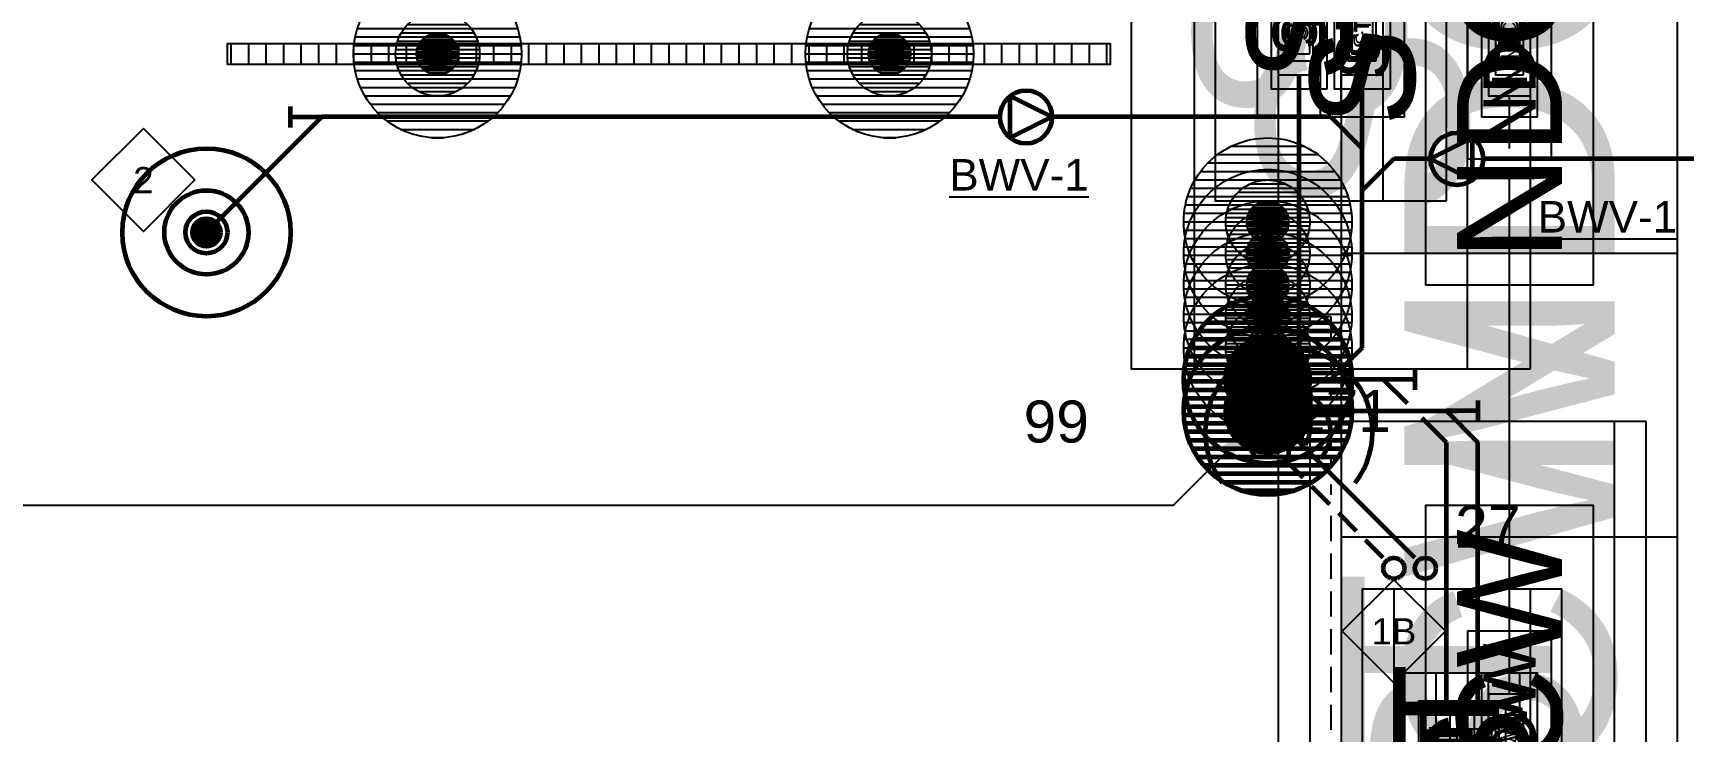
# Model space of a CAD drawing. Extents: x -3956 to 1666, y -2601 to 1886.
# Drawn here: x -3386.5 to -2915.2, y 939.2 to 1138.7 of the extents above; entities that cross this region are included whole.
import ezdxf
from ezdxf.enums import TextEntityAlignment as Align

# ---------------------------------------------------------------- set-up
doc = ezdxf.new("R2010")
doc.units = 0
doc.header["$LTSCALE"] = 36
doc.header["$MEASUREMENT"] = 0
doc.linetypes.add('VENT', pattern=[0.3, 0.2, -0.1])
for name, color, linetype in [('G-ANNO-TEXT', 70, 'Continuous'), ('G-ANNO-TEXT @ 96', 70, 'Continuous'), ('P-GD-N', 3, 'Continuous'), ('P-GD-N @ 1 (1)', 3, 'Continuous'), ('P-GD-N @ 1 (2)', 3, 'Continuous'), ('P-GD-N @ 12', 3, 'Continuous'), ('P-GD-N @ 128', 3, 'Continuous'), ('P-GD-N @ 16', 3, 'Continuous'), ('P-GD-N @ 192', 3, 'Continuous'), ('P-GD-N @ 2', 3, 'Continuous'), ('P-GD-N @ 24', 3, 'Continuous'), ('P-GD-N @ 384', 3, 'Continuous'), ('P-GD-N @ 4', 3, 'Continuous'), ('P-GD-N @ 48', 3, 'Continuous'), ('P-GD-N @ 64', 3, 'Continuous'), ('P-GD-N @ 768', 3, 'Continuous'), ('P-GD-N @ 8', 3, 'Continuous'), ('P-GD-N @ 96', 3, 'Continuous'), ('P-GV-N', 3, 'VENT'), ('P-GV-N @ 1 (1)', 3, 'VENT'), ('P-GV-N @ 1 (2)', 3, 'VENT'), ('P-GV-N @ 12', 3, 'VENT'), ('P-GV-N @ 128', 3, 'VENT'), ('P-GV-N @ 16', 3, 'VENT'), ('P-GV-N @ 192', 3, 'VENT'), ('P-GV-N @ 2', 3, 'VENT'), ('P-GV-N @ 24', 3, 'VENT'), ('P-GV-N @ 384', 3, 'VENT'), ('P-GV-N @ 4', 3, 'VENT'), ('P-GV-N @ 48', 3, 'VENT'), ('P-GV-N @ 64', 3, 'VENT'), ('P-GV-N @ 768', 3, 'VENT'), ('P-GV-N @ 8', 3, 'VENT'), ('P-GV-N @ 96', 3, 'VENT'), ('P-NDCW-N', 4, 'Continuous'), ('P-NDCW-N @ 1 (1)', 4, 'Continuous'), ('P-NDCW-N @ 1 (2)', 4, 'Continuous'), ('P-NDCW-N @ 128', 4, 'Continuous'), ('P-NDCW-N @ 192', 4, 'Continuous'), ('P-NDCW-N @ 384', 4, 'Continuous'), ('P-NDCW-N @ 48', 4, 'Continuous'), ('P-NDCW-N @ 64', 4, 'Continuous'), ('P-NDCW-N @ 768', 4, 'Continuous'), ('P-NDCW-N @ 96', 4, 'Continuous')]:
    doc.layers.add(name, color=color, linetype=linetype)
doc.layers.add('P-SAN-DFU', color=7, linetype='Continuous', plot=False)
for name, color, linetype, lineweight in [('P-SAN-N', 6, 'Continuous', 60), ('P-SAN-N @ 1 (1)', 6, 'Continuous', 60), ('P-SAN-N @ 1 (2)', 6, 'Continuous', 60), ('P-SAN-N @ 12', 6, 'Continuous', 60), ('P-SAN-N @ 128', 6, 'Continuous', 60), ('P-SAN-N @ 16', 6, 'Continuous', 60), ('P-SAN-N @ 192', 6, 'Continuous', 60), ('P-SAN-N @ 2', 6, 'Continuous', 60), ('P-SAN-N @ 24', 6, 'Continuous', 60), ('P-SAN-N @ 384', 6, 'Continuous', 60), ('P-SAN-N @ 4', 6, 'Continuous', 60), ('P-SAN-N @ 48', 6, 'Continuous', 60), ('P-SAN-N @ 64', 6, 'Continuous', 60), ('P-SAN-N @ 768', 6, 'Continuous', 60), ('P-SAN-N @ 8', 6, 'Continuous', 60), ('P-SAN-N @ 96', 6, 'Continuous', 60), ('P-SANV-N', 5, 'VENT', 60), ('P-SANV-N @ 96', 5, 'VENT', 60), ('P-STRM-N', 2, 'Continuous', 60), ('P-STRM-N @ 1 (1)', 2, 'Continuous', 60), ('P-STRM-N @ 1 (2)', 2, 'Continuous', 60), ('P-STRM-N @ 12', 2, 'Continuous', 60), ('P-STRM-N @ 128', 2, 'Continuous', 60), ('P-STRM-N @ 16', 2, 'Continuous', 60), ('P-STRM-N @ 192', 2, 'Continuous', 60), ('P-STRM-N @ 2', 2, 'Continuous', 60), ('P-STRM-N @ 24', 2, 'Continuous', 60), ('P-STRM-N @ 384', 2, 'Continuous', 60), ('P-STRM-N @ 4', 2, 'Continuous', 60), ('P-STRM-N @ 48', 2, 'Continuous', 60), ('P-STRM-N @ 64', 2, 'Continuous', 60), ('P-STRM-N @ 768', 2, 'Continuous', 60), ('P-STRM-N @ 8', 2, 'Continuous', 60), ('P-STRM-N @ 96', 2, 'Continuous', 60)]:
    doc.layers.add(name, color=color, linetype=linetype, lineweight=lineweight)
doc.styles.add('Arial', font='arial.ttf')

# ---------------------------------------------------------------- blocks, each defined once
blk = doc.blocks.new('DIAMOND TAG')
blk.add_lwpolyline([(0, -0.1533), (0.1533, 0), (0, 0.1533), (-0.1533, 0)], close=True)
at = {"style": 'Arial'}
blk.add_attdef('XXX', text='', height=0.0781, dxfattribs=at).set_placement((0, 0), align=Align.MIDDLE)
blk = doc.blocks.new('*U7')
blk.add_circle((0, 0), 0.03125)
blk = doc.blocks.new('*U25')
h = blk.add_hatch()
h.set_pattern_fill('ANSI31', color=256, scale=0.025, angle=135)
edge = h.paths.add_edge_path()
edge.add_arc((0, 0), 0.03125, 0, 360)
blk.add_circle((0, 0), 0.03125)
blk = doc.blocks.new('*U1613')
at = {"layer": 'P-SAN-N @ 1 (1)'}
blk.add_blockref('*U25', (-3034, 1030.74), dxfattribs=at)
at = {"layer": 'P-SAN-N @ 1 (2)'}
blk.add_blockref('*U25', (-3034, 1030.74), dxfattribs=at)
at = {"layer": 'P-SAN-N @ 12', "xscale": 12, "yscale": 12, "zscale": 12}
blk.add_blockref('*U25', (-3034, 1030.74), dxfattribs=at)
at = {"layer": 'P-SAN-N @ 128', "xscale": 128, "yscale": 128, "zscale": 128}
blk.add_blockref('*U25', (-3034, 1030.74), dxfattribs=at)
at = {"layer": 'P-SAN-N @ 16', "xscale": 16, "yscale": 16, "zscale": 16}
blk.add_blockref('*U25', (-3034, 1030.74), dxfattribs=at)
at = {"layer": 'P-SAN-N @ 192', "xscale": 192, "yscale": 192, "zscale": 192}
blk.add_blockref('*U25', (-3034, 1030.74), dxfattribs=at)
at = {"layer": 'P-SAN-N @ 2', "xscale": 2, "yscale": 2, "zscale": 2}
blk.add_blockref('*U25', (-3034, 1030.74), dxfattribs=at)
at = {"layer": 'P-SAN-N @ 24', "xscale": 24, "yscale": 24, "zscale": 24}
blk.add_blockref('*U25', (-3034, 1030.74), dxfattribs=at)
at = {"layer": 'P-SAN-N @ 384', "xscale": 384, "yscale": 384, "zscale": 384}
blk.add_blockref('*U25', (-3034, 1030.74), dxfattribs=at)
at = {"layer": 'P-SAN-N @ 4', "xscale": 4, "yscale": 4, "zscale": 4}
blk.add_blockref('*U25', (-3034, 1030.74), dxfattribs=at)
at = {"layer": 'P-SAN-N @ 48', "xscale": 48, "yscale": 48, "zscale": 48}
blk.add_blockref('*U25', (-3034, 1030.74), dxfattribs=at)
at = {"layer": 'P-SAN-N @ 64', "xscale": 64, "yscale": 64, "zscale": 64}
blk.add_blockref('*U25', (-3034, 1030.74), dxfattribs=at)
at = {"layer": 'P-SAN-N @ 768', "xscale": 768, "yscale": 768, "zscale": 768}
blk.add_blockref('*U25', (-3034, 1030.74), dxfattribs=at)
at = {"layer": 'P-SAN-N @ 8', "xscale": 8, "yscale": 8, "zscale": 8}
blk.add_blockref('*U25', (-3034, 1030.74), dxfattribs=at)
at = {"layer": 'P-SAN-N @ 96', "xscale": 96, "yscale": 96, "zscale": 96}
blk.add_blockref('*U25', (-3034, 1030.74), dxfattribs=at)
blk = doc.blocks.new('*U1614')
at = {"layer": 'P-STRM-N @ 1 (1)'}
blk.add_blockref('*U25', (-3034, 1039.74), dxfattribs=at)
at = {"layer": 'P-STRM-N @ 1 (2)'}
blk.add_blockref('*U25', (-3034, 1039.74), dxfattribs=at)
at = {"layer": 'P-STRM-N @ 12', "xscale": 12, "yscale": 12, "zscale": 12}
blk.add_blockref('*U25', (-3034, 1039.74), dxfattribs=at)
at = {"layer": 'P-STRM-N @ 128', "xscale": 128, "yscale": 128, "zscale": 128}
blk.add_blockref('*U25', (-3034, 1039.74), dxfattribs=at)
at = {"layer": 'P-STRM-N @ 16', "xscale": 16, "yscale": 16, "zscale": 16}
blk.add_blockref('*U25', (-3034, 1039.74), dxfattribs=at)
at = {"layer": 'P-STRM-N @ 192', "xscale": 192, "yscale": 192, "zscale": 192}
blk.add_blockref('*U25', (-3034, 1039.74), dxfattribs=at)
at = {"layer": 'P-STRM-N @ 2', "xscale": 2, "yscale": 2, "zscale": 2}
blk.add_blockref('*U25', (-3034, 1039.74), dxfattribs=at)
at = {"layer": 'P-STRM-N @ 24', "xscale": 24, "yscale": 24, "zscale": 24}
blk.add_blockref('*U25', (-3034, 1039.74), dxfattribs=at)
at = {"layer": 'P-STRM-N @ 384', "xscale": 384, "yscale": 384, "zscale": 384}
blk.add_blockref('*U25', (-3034, 1039.74), dxfattribs=at)
at = {"layer": 'P-STRM-N @ 4', "xscale": 4, "yscale": 4, "zscale": 4}
blk.add_blockref('*U25', (-3034, 1039.74), dxfattribs=at)
at = {"layer": 'P-STRM-N @ 48', "xscale": 48, "yscale": 48, "zscale": 48}
blk.add_blockref('*U25', (-3034, 1039.74), dxfattribs=at)
at = {"layer": 'P-STRM-N @ 64', "xscale": 64, "yscale": 64, "zscale": 64}
blk.add_blockref('*U25', (-3034, 1039.74), dxfattribs=at)
at = {"layer": 'P-STRM-N @ 768', "xscale": 768, "yscale": 768, "zscale": 768}
blk.add_blockref('*U25', (-3034, 1039.74), dxfattribs=at)
at = {"layer": 'P-STRM-N @ 8', "xscale": 8, "yscale": 8, "zscale": 8}
blk.add_blockref('*U25', (-3034, 1039.74), dxfattribs=at)
at = {"layer": 'P-STRM-N @ 96', "xscale": 96, "yscale": 96, "zscale": 96}
blk.add_blockref('*U25', (-3034, 1039.74), dxfattribs=at)
blk = doc.blocks.new('*U1615')
at = {"layer": 'P-GD-N @ 1 (1)'}
blk.add_blockref('*U25', (-3271, 1132.74), dxfattribs=at)
at = {"layer": 'P-GD-N @ 1 (2)'}
blk.add_blockref('*U25', (-3271, 1132.74), dxfattribs=at)
at = {"layer": 'P-GD-N @ 12', "xscale": 12, "yscale": 12, "zscale": 12}
blk.add_blockref('*U25', (-3271, 1132.74), dxfattribs=at)
at = {"layer": 'P-GD-N @ 128', "xscale": 128, "yscale": 128, "zscale": 128}
blk.add_blockref('*U25', (-3271, 1132.74), dxfattribs=at)
at = {"layer": 'P-GD-N @ 16', "xscale": 16, "yscale": 16, "zscale": 16}
blk.add_blockref('*U25', (-3271, 1132.74), dxfattribs=at)
at = {"layer": 'P-GD-N @ 192', "xscale": 192, "yscale": 192, "zscale": 192}
blk.add_blockref('*U25', (-3271, 1132.74), dxfattribs=at)
at = {"layer": 'P-GD-N @ 2', "xscale": 2, "yscale": 2, "zscale": 2}
blk.add_blockref('*U25', (-3271, 1132.74), dxfattribs=at)
at = {"layer": 'P-GD-N @ 24', "xscale": 24, "yscale": 24, "zscale": 24}
blk.add_blockref('*U25', (-3271, 1132.74), dxfattribs=at)
at = {"layer": 'P-GD-N @ 384', "xscale": 384, "yscale": 384, "zscale": 384}
blk.add_blockref('*U25', (-3271, 1132.74), dxfattribs=at)
at = {"layer": 'P-GD-N @ 4', "xscale": 4, "yscale": 4, "zscale": 4}
blk.add_blockref('*U25', (-3271, 1132.74), dxfattribs=at)
at = {"layer": 'P-GD-N @ 48', "xscale": 48, "yscale": 48, "zscale": 48}
blk.add_blockref('*U25', (-3271, 1132.74), dxfattribs=at)
at = {"layer": 'P-GD-N @ 64', "xscale": 64, "yscale": 64, "zscale": 64}
blk.add_blockref('*U25', (-3271, 1132.74), dxfattribs=at)
at = {"layer": 'P-GD-N @ 768', "xscale": 768, "yscale": 768, "zscale": 768}
blk.add_blockref('*U25', (-3271, 1132.74), dxfattribs=at)
at = {"layer": 'P-GD-N @ 8', "xscale": 8, "yscale": 8, "zscale": 8}
blk.add_blockref('*U25', (-3271, 1132.74), dxfattribs=at)
at = {"layer": 'P-GD-N @ 96', "xscale": 96, "yscale": 96, "zscale": 96}
blk.add_blockref('*U25', (-3271, 1132.74), dxfattribs=at)
blk = doc.blocks.new('*U1616')
at = {"layer": 'P-GD-N @ 1 (1)'}
blk.add_blockref('*U25', (-3142, 1132.74), dxfattribs=at)
at = {"layer": 'P-GD-N @ 1 (2)'}
blk.add_blockref('*U25', (-3142, 1132.74), dxfattribs=at)
at = {"layer": 'P-GD-N @ 12', "xscale": 12, "yscale": 12, "zscale": 12}
blk.add_blockref('*U25', (-3142, 1132.74), dxfattribs=at)
at = {"layer": 'P-GD-N @ 128', "xscale": 128, "yscale": 128, "zscale": 128}
blk.add_blockref('*U25', (-3142, 1132.74), dxfattribs=at)
at = {"layer": 'P-GD-N @ 16', "xscale": 16, "yscale": 16, "zscale": 16}
blk.add_blockref('*U25', (-3142, 1132.74), dxfattribs=at)
at = {"layer": 'P-GD-N @ 192', "xscale": 192, "yscale": 192, "zscale": 192}
blk.add_blockref('*U25', (-3142, 1132.74), dxfattribs=at)
at = {"layer": 'P-GD-N @ 2', "xscale": 2, "yscale": 2, "zscale": 2}
blk.add_blockref('*U25', (-3142, 1132.74), dxfattribs=at)
at = {"layer": 'P-GD-N @ 24', "xscale": 24, "yscale": 24, "zscale": 24}
blk.add_blockref('*U25', (-3142, 1132.74), dxfattribs=at)
at = {"layer": 'P-GD-N @ 384', "xscale": 384, "yscale": 384, "zscale": 384}
blk.add_blockref('*U25', (-3142, 1132.74), dxfattribs=at)
at = {"layer": 'P-GD-N @ 4', "xscale": 4, "yscale": 4, "zscale": 4}
blk.add_blockref('*U25', (-3142, 1132.74), dxfattribs=at)
at = {"layer": 'P-GD-N @ 48', "xscale": 48, "yscale": 48, "zscale": 48}
blk.add_blockref('*U25', (-3142, 1132.74), dxfattribs=at)
at = {"layer": 'P-GD-N @ 64', "xscale": 64, "yscale": 64, "zscale": 64}
blk.add_blockref('*U25', (-3142, 1132.74), dxfattribs=at)
at = {"layer": 'P-GD-N @ 768', "xscale": 768, "yscale": 768, "zscale": 768}
blk.add_blockref('*U25', (-3142, 1132.74), dxfattribs=at)
at = {"layer": 'P-GD-N @ 8', "xscale": 8, "yscale": 8, "zscale": 8}
blk.add_blockref('*U25', (-3142, 1132.74), dxfattribs=at)
at = {"layer": 'P-GD-N @ 96', "xscale": 96, "yscale": 96, "zscale": 96}
blk.add_blockref('*U25', (-3142, 1132.74), dxfattribs=at)
blk = doc.blocks.new('Pipe-Plan')
for p, q in [((-0.09375, -0.03125), (-0.09375, 0.03125)), ((-0.09375, 0), (0, 0))]:
    blk.add_line(p, q)
blk = doc.blocks.new('*U72')
at = {"layer": 'DEFPOINTS'}
blk.add_lwpolyline([(-0.125, -0.0625), (0.125, -0.0625), (0.125, 0.0625), (-0.125, 0.0625)], close=True, dxfattribs=at)
at = {"style": 'Arial'}
blk.add_text('ST', height=0.078125, dxfattribs=at).set_placement((0, 0), align=Align.MIDDLE)
blk = doc.blocks.new('*U1618')
at = {"layer": 'P-STRM-N @ 1 (1)', "linetype": 'ByBlock', "lineweight": -2, "rotation": 90}
blk.add_blockref('*U72', (-2983, 931.74), dxfattribs=at)
at = {"layer": 'P-STRM-N @ 1 (2)', "linetype": 'ByBlock', "lineweight": -2, "rotation": 90}
blk.add_blockref('*U72', (-2983, 931.74), dxfattribs=at)
at = {"layer": 'P-STRM-N @ 128', "linetype": 'ByBlock', "lineweight": -2, "xscale": 128, "yscale": 128, "zscale": 128, "rotation": 90}
blk.add_blockref('*U72', (-2983, 931.74), dxfattribs=at)
at = {"layer": 'P-STRM-N @ 192', "linetype": 'ByBlock', "lineweight": -2, "xscale": 192, "yscale": 192, "zscale": 192, "rotation": 90}
blk.add_blockref('*U72', (-2983, 931.74), dxfattribs=at)
at = {"layer": 'P-STRM-N @ 384', "linetype": 'ByBlock', "lineweight": -2, "xscale": 384, "yscale": 384, "zscale": 384, "rotation": 90}
blk.add_blockref('*U72', (-2983, 931.74), dxfattribs=at)
at = {"layer": 'P-STRM-N @ 48', "linetype": 'ByBlock', "lineweight": -2, "xscale": 48, "yscale": 48, "zscale": 48, "rotation": 90}
blk.add_blockref('*U72', (-2983, 931.74), dxfattribs=at)
at = {"layer": 'P-STRM-N @ 64', "linetype": 'ByBlock', "lineweight": -2, "xscale": 64, "yscale": 64, "zscale": 64, "rotation": 90}
blk.add_blockref('*U72', (-2983, 931.74), dxfattribs=at)
at = {"layer": 'P-STRM-N @ 768', "linetype": 'ByBlock', "lineweight": -2, "xscale": 768, "yscale": 768, "zscale": 768, "rotation": 90}
blk.add_blockref('*U72', (-2983, 931.74), dxfattribs=at)
at = {"layer": 'P-STRM-N @ 96', "linetype": 'ByBlock', "lineweight": -2, "xscale": 96, "yscale": 96, "zscale": 96, "rotation": 90}
blk.add_blockref('*U72', (-2983, 931.74), dxfattribs=at)
blk = doc.blocks.new('*U68')
at = {"layer": 'DEFPOINTS'}
blk.add_lwpolyline([(-0.125, -0.0625), (0.125, -0.0625), (0.125, 0.0625), (-0.125, 0.0625)], close=True, dxfattribs=at)
at = {"style": 'Arial'}
blk.add_text('S', height=0.07812, dxfattribs=at).set_placement((0, 0), align=Align.MIDDLE)
blk = doc.blocks.new('*U1619')
at = {"layer": 'P-SAN-N @ 1 (1)', "linetype": 'ByBlock', "lineweight": -2, "rotation": 90}
blk.add_blockref('*U68', (-3025, 1138.74), dxfattribs=at)
at = {"layer": 'P-SAN-N @ 1 (2)', "linetype": 'ByBlock', "lineweight": -2, "rotation": 90}
blk.add_blockref('*U68', (-3025, 1138.74), dxfattribs=at)
at = {"layer": 'P-SAN-N @ 128', "linetype": 'ByBlock', "lineweight": -2, "xscale": 128, "yscale": 128, "zscale": 128, "rotation": 90}
blk.add_blockref('*U68', (-3025, 1138.74), dxfattribs=at)
at = {"layer": 'P-SAN-N @ 192', "linetype": 'ByBlock', "lineweight": -2, "xscale": 192, "yscale": 192, "zscale": 192, "rotation": 90}
blk.add_blockref('*U68', (-3025, 1138.74), dxfattribs=at)
at = {"layer": 'P-SAN-N @ 384', "linetype": 'ByBlock', "lineweight": -2, "xscale": 384, "yscale": 384, "zscale": 384, "rotation": 90}
blk.add_blockref('*U68', (-3025, 1138.74), dxfattribs=at)
at = {"layer": 'P-SAN-N @ 48', "linetype": 'ByBlock', "lineweight": -2, "xscale": 48, "yscale": 48, "zscale": 48, "rotation": 90}
blk.add_blockref('*U68', (-3025, 1138.74), dxfattribs=at)
at = {"layer": 'P-SAN-N @ 64', "linetype": 'ByBlock', "lineweight": -2, "xscale": 64, "yscale": 64, "zscale": 64, "rotation": 90}
blk.add_blockref('*U68', (-3025, 1138.74), dxfattribs=at)
at = {"layer": 'P-SAN-N @ 768', "linetype": 'ByBlock', "lineweight": -2, "xscale": 768, "yscale": 768, "zscale": 768, "rotation": 90}
blk.add_blockref('*U68', (-3025, 1138.74), dxfattribs=at)
at = {"layer": 'P-SAN-N @ 96', "linetype": 'ByBlock', "lineweight": -2, "xscale": 96, "yscale": 96, "zscale": 96, "rotation": 90}
blk.add_blockref('*U68', (-3025, 1138.74), dxfattribs=at)
blk = doc.blocks.new('*U1620')
at = {"layer": 'P-STRM-N @ 1 (1)', "linetype": 'ByBlock', "lineweight": -2, "rotation": 90}
blk.add_blockref('*U72', (-3007, 1138.74), dxfattribs=at)
at = {"layer": 'P-STRM-N @ 1 (2)', "linetype": 'ByBlock', "lineweight": -2, "rotation": 90}
blk.add_blockref('*U72', (-3007, 1138.74), dxfattribs=at)
at = {"layer": 'P-STRM-N @ 128', "linetype": 'ByBlock', "lineweight": -2, "xscale": 128, "yscale": 128, "zscale": 128, "rotation": 90}
blk.add_blockref('*U72', (-3007, 1138.74), dxfattribs=at)
at = {"layer": 'P-STRM-N @ 192', "linetype": 'ByBlock', "lineweight": -2, "xscale": 192, "yscale": 192, "zscale": 192, "rotation": 90}
blk.add_blockref('*U72', (-3007, 1138.74), dxfattribs=at)
at = {"layer": 'P-STRM-N @ 384', "linetype": 'ByBlock', "lineweight": -2, "xscale": 384, "yscale": 384, "zscale": 384, "rotation": 90}
blk.add_blockref('*U72', (-3007, 1138.74), dxfattribs=at)
at = {"layer": 'P-STRM-N @ 48', "linetype": 'ByBlock', "lineweight": -2, "xscale": 48, "yscale": 48, "zscale": 48, "rotation": 90}
blk.add_blockref('*U72', (-3007, 1138.74), dxfattribs=at)
at = {"layer": 'P-STRM-N @ 64', "linetype": 'ByBlock', "lineweight": -2, "xscale": 64, "yscale": 64, "zscale": 64, "rotation": 90}
blk.add_blockref('*U72', (-3007, 1138.74), dxfattribs=at)
at = {"layer": 'P-STRM-N @ 768', "linetype": 'ByBlock', "lineweight": -2, "xscale": 768, "yscale": 768, "zscale": 768, "rotation": 90}
blk.add_blockref('*U72', (-3007, 1138.74), dxfattribs=at)
at = {"layer": 'P-STRM-N @ 96', "linetype": 'ByBlock', "lineweight": -2, "xscale": 96, "yscale": 96, "zscale": 96, "rotation": 90}
blk.add_blockref('*U72', (-3007, 1138.74), dxfattribs=at)
blk = doc.blocks.new('*U1621')
at = {"layer": 'P-GV-N @ 1 (1)'}
blk.add_blockref('*U25', (-3034, 1048.74), dxfattribs=at)
at = {"layer": 'P-GV-N @ 1 (2)'}
blk.add_blockref('*U25', (-3034, 1048.74), dxfattribs=at)
at = {"layer": 'P-GV-N @ 12', "xscale": 12, "yscale": 12, "zscale": 12}
blk.add_blockref('*U25', (-3034, 1048.74), dxfattribs=at)
at = {"layer": 'P-GV-N @ 128', "xscale": 128, "yscale": 128, "zscale": 128}
blk.add_blockref('*U25', (-3034, 1048.74), dxfattribs=at)
at = {"layer": 'P-GV-N @ 16', "xscale": 16, "yscale": 16, "zscale": 16}
blk.add_blockref('*U25', (-3034, 1048.74), dxfattribs=at)
at = {"layer": 'P-GV-N @ 192', "xscale": 192, "yscale": 192, "zscale": 192}
blk.add_blockref('*U25', (-3034, 1048.74), dxfattribs=at)
at = {"layer": 'P-GV-N @ 2', "xscale": 2, "yscale": 2, "zscale": 2}
blk.add_blockref('*U25', (-3034, 1048.74), dxfattribs=at)
at = {"layer": 'P-GV-N @ 24', "xscale": 24, "yscale": 24, "zscale": 24}
blk.add_blockref('*U25', (-3034, 1048.74), dxfattribs=at)
at = {"layer": 'P-GV-N @ 384', "xscale": 384, "yscale": 384, "zscale": 384}
blk.add_blockref('*U25', (-3034, 1048.74), dxfattribs=at)
at = {"layer": 'P-GV-N @ 4', "xscale": 4, "yscale": 4, "zscale": 4}
blk.add_blockref('*U25', (-3034, 1048.74), dxfattribs=at)
at = {"layer": 'P-GV-N @ 48', "xscale": 48, "yscale": 48, "zscale": 48}
blk.add_blockref('*U25', (-3034, 1048.74), dxfattribs=at)
at = {"layer": 'P-GV-N @ 64', "xscale": 64, "yscale": 64, "zscale": 64}
blk.add_blockref('*U25', (-3034, 1048.74), dxfattribs=at)
at = {"layer": 'P-GV-N @ 768', "xscale": 768, "yscale": 768, "zscale": 768}
blk.add_blockref('*U25', (-3034, 1048.74), dxfattribs=at)
at = {"layer": 'P-GV-N @ 8', "xscale": 8, "yscale": 8, "zscale": 8}
blk.add_blockref('*U25', (-3034, 1048.74), dxfattribs=at)
at = {"layer": 'P-GV-N @ 96', "xscale": 96, "yscale": 96, "zscale": 96}
blk.add_blockref('*U25', (-3034, 1048.74), dxfattribs=at)
blk = doc.blocks.new('*U1622')
at = {"layer": 'P-GV-N @ 1 (1)'}
blk.add_blockref('*U25', (-3034, 1057.74), dxfattribs=at)
at = {"layer": 'P-GV-N @ 1 (2)'}
blk.add_blockref('*U25', (-3034, 1057.74), dxfattribs=at)
at = {"layer": 'P-GV-N @ 12', "xscale": 12, "yscale": 12, "zscale": 12}
blk.add_blockref('*U25', (-3034, 1057.74), dxfattribs=at)
at = {"layer": 'P-GV-N @ 128', "xscale": 128, "yscale": 128, "zscale": 128}
blk.add_blockref('*U25', (-3034, 1057.74), dxfattribs=at)
at = {"layer": 'P-GV-N @ 16', "xscale": 16, "yscale": 16, "zscale": 16}
blk.add_blockref('*U25', (-3034, 1057.74), dxfattribs=at)
at = {"layer": 'P-GV-N @ 192', "xscale": 192, "yscale": 192, "zscale": 192}
blk.add_blockref('*U25', (-3034, 1057.74), dxfattribs=at)
at = {"layer": 'P-GV-N @ 2', "xscale": 2, "yscale": 2, "zscale": 2}
blk.add_blockref('*U25', (-3034, 1057.74), dxfattribs=at)
at = {"layer": 'P-GV-N @ 24', "xscale": 24, "yscale": 24, "zscale": 24}
blk.add_blockref('*U25', (-3034, 1057.74), dxfattribs=at)
at = {"layer": 'P-GV-N @ 384', "xscale": 384, "yscale": 384, "zscale": 384}
blk.add_blockref('*U25', (-3034, 1057.74), dxfattribs=at)
at = {"layer": 'P-GV-N @ 4', "xscale": 4, "yscale": 4, "zscale": 4}
blk.add_blockref('*U25', (-3034, 1057.74), dxfattribs=at)
at = {"layer": 'P-GV-N @ 48', "xscale": 48, "yscale": 48, "zscale": 48}
blk.add_blockref('*U25', (-3034, 1057.74), dxfattribs=at)
at = {"layer": 'P-GV-N @ 64', "xscale": 64, "yscale": 64, "zscale": 64}
blk.add_blockref('*U25', (-3034, 1057.74), dxfattribs=at)
at = {"layer": 'P-GV-N @ 768', "xscale": 768, "yscale": 768, "zscale": 768}
blk.add_blockref('*U25', (-3034, 1057.74), dxfattribs=at)
at = {"layer": 'P-GV-N @ 8', "xscale": 8, "yscale": 8, "zscale": 8}
blk.add_blockref('*U25', (-3034, 1057.74), dxfattribs=at)
at = {"layer": 'P-GV-N @ 96', "xscale": 96, "yscale": 96, "zscale": 96}
blk.add_blockref('*U25', (-3034, 1057.74), dxfattribs=at)
blk = doc.blocks.new('*U1623')
at = {"layer": 'P-GV-N @ 1 (1)'}
blk.add_blockref('*U25', (-3034, 1066.74), dxfattribs=at)
at = {"layer": 'P-GV-N @ 1 (2)'}
blk.add_blockref('*U25', (-3034, 1066.74), dxfattribs=at)
at = {"layer": 'P-GV-N @ 12', "xscale": 12, "yscale": 12, "zscale": 12}
blk.add_blockref('*U25', (-3034, 1066.74), dxfattribs=at)
at = {"layer": 'P-GV-N @ 128', "xscale": 128, "yscale": 128, "zscale": 128}
blk.add_blockref('*U25', (-3034, 1066.74), dxfattribs=at)
at = {"layer": 'P-GV-N @ 16', "xscale": 16, "yscale": 16, "zscale": 16}
blk.add_blockref('*U25', (-3034, 1066.74), dxfattribs=at)
at = {"layer": 'P-GV-N @ 192', "xscale": 192, "yscale": 192, "zscale": 192}
blk.add_blockref('*U25', (-3034, 1066.74), dxfattribs=at)
at = {"layer": 'P-GV-N @ 2', "xscale": 2, "yscale": 2, "zscale": 2}
blk.add_blockref('*U25', (-3034, 1066.74), dxfattribs=at)
at = {"layer": 'P-GV-N @ 24', "xscale": 24, "yscale": 24, "zscale": 24}
blk.add_blockref('*U25', (-3034, 1066.74), dxfattribs=at)
at = {"layer": 'P-GV-N @ 384', "xscale": 384, "yscale": 384, "zscale": 384}
blk.add_blockref('*U25', (-3034, 1066.74), dxfattribs=at)
at = {"layer": 'P-GV-N @ 4', "xscale": 4, "yscale": 4, "zscale": 4}
blk.add_blockref('*U25', (-3034, 1066.74), dxfattribs=at)
at = {"layer": 'P-GV-N @ 48', "xscale": 48, "yscale": 48, "zscale": 48}
blk.add_blockref('*U25', (-3034, 1066.74), dxfattribs=at)
at = {"layer": 'P-GV-N @ 64', "xscale": 64, "yscale": 64, "zscale": 64}
blk.add_blockref('*U25', (-3034, 1066.74), dxfattribs=at)
at = {"layer": 'P-GV-N @ 768', "xscale": 768, "yscale": 768, "zscale": 768}
blk.add_blockref('*U25', (-3034, 1066.74), dxfattribs=at)
at = {"layer": 'P-GV-N @ 8', "xscale": 8, "yscale": 8, "zscale": 8}
blk.add_blockref('*U25', (-3034, 1066.74), dxfattribs=at)
at = {"layer": 'P-GV-N @ 96', "xscale": 96, "yscale": 96, "zscale": 96}
blk.add_blockref('*U25', (-3034, 1066.74), dxfattribs=at)
blk = doc.blocks.new('*U83')
at = {"layer": 'DEFPOINTS'}
blk.add_lwpolyline([(-0.1875, -0.0625), (0.1875, -0.0625), (0.1875, 0.0625), (-0.1875, 0.0625)], close=True, dxfattribs=at)
at = {"style": 'Arial'}
blk.add_text('NDCW', height=0.078125, dxfattribs=at).set_placement((0, 0), align=Align.MIDDLE)
blk = doc.blocks.new('*U1760')
at = {"layer": 'P-NDCW-N @ 1 (1)', "linetype": 'ByBlock', "lineweight": -2, "rotation": 90}
blk.add_blockref('*U83', (-2965, 1138.74), dxfattribs=at)
at = {"layer": 'P-NDCW-N @ 1 (2)', "linetype": 'ByBlock', "lineweight": -2, "rotation": 90}
blk.add_blockref('*U83', (-2965, 1138.74), dxfattribs=at)
at = {"layer": 'P-NDCW-N @ 128', "linetype": 'ByBlock', "lineweight": -2, "xscale": 128, "yscale": 128, "zscale": 128, "rotation": 90}
blk.add_blockref('*U83', (-2965, 1138.74), dxfattribs=at)
at = {"layer": 'P-NDCW-N @ 192', "linetype": 'ByBlock', "lineweight": -2, "xscale": 192, "yscale": 192, "zscale": 192, "rotation": 90}
blk.add_blockref('*U83', (-2965, 1138.74), dxfattribs=at)
at = {"layer": 'P-NDCW-N @ 384', "linetype": 'ByBlock', "lineweight": -2, "xscale": 384, "yscale": 384, "zscale": 384, "rotation": 90}
blk.add_blockref('*U83', (-2965, 1138.74), dxfattribs=at)
at = {"layer": 'P-NDCW-N @ 48', "linetype": 'ByBlock', "lineweight": -2, "xscale": 48, "yscale": 48, "zscale": 48, "rotation": 90}
blk.add_blockref('*U83', (-2965, 1138.74), dxfattribs=at)
at = {"layer": 'P-NDCW-N @ 64', "linetype": 'ByBlock', "lineweight": -2, "xscale": 64, "yscale": 64, "zscale": 64, "rotation": 90}
blk.add_blockref('*U83', (-2965, 1138.74), dxfattribs=at)
at = {"layer": 'P-NDCW-N @ 768', "linetype": 'ByBlock', "lineweight": -2, "xscale": 768, "yscale": 768, "zscale": 768, "rotation": 90}
blk.add_blockref('*U83', (-2965, 1138.74), dxfattribs=at)
at = {"layer": 'P-NDCW-N @ 96', "linetype": 'ByBlock', "lineweight": -2, "xscale": 96, "yscale": 96, "zscale": 96, "rotation": 90}
blk.add_blockref('*U83', (-2965, 1138.74), dxfattribs=at)
blk = doc.blocks.new('*U13')
at = {"linetype": 'Continuous'}
blk.add_arc((0, 0), 0.03112, 232.56697, 127.43303, dxfattribs=at)
blk = doc.blocks.new('*U1790')
at = {"layer": 'P-SAN-N @ 1 (1)', "rotation": 89.99999999999999}
blk.add_blockref('*U13', (-3028, 1024.74), dxfattribs=at)
at = {"layer": 'P-SAN-N @ 1 (2)', "rotation": 89.99999999999999}
blk.add_blockref('*U13', (-3028, 1024.74), dxfattribs=at)
at = {"layer": 'P-SAN-N @ 12', "xscale": 12, "yscale": 12, "zscale": 12, "rotation": 89.99999999999999}
blk.add_blockref('*U13', (-3028, 1024.74), dxfattribs=at)
at = {"layer": 'P-SAN-N @ 128', "xscale": 128, "yscale": 128, "zscale": 128, "rotation": 89.99999999999999}
blk.add_blockref('*U13', (-3028, 1024.74), dxfattribs=at)
at = {"layer": 'P-SAN-N @ 16', "xscale": 16, "yscale": 16, "zscale": 16, "rotation": 89.99999999999999}
blk.add_blockref('*U13', (-3028, 1024.74), dxfattribs=at)
at = {"layer": 'P-SAN-N @ 192', "xscale": 192, "yscale": 192, "zscale": 192, "rotation": 89.99999999999999}
blk.add_blockref('*U13', (-3028, 1024.74), dxfattribs=at)
at = {"layer": 'P-SAN-N @ 2', "xscale": 2, "yscale": 2, "zscale": 2, "rotation": 89.99999999999999}
blk.add_blockref('*U13', (-3028, 1024.74), dxfattribs=at)
at = {"layer": 'P-SAN-N @ 24', "xscale": 24, "yscale": 24, "zscale": 24, "rotation": 89.99999999999999}
blk.add_blockref('*U13', (-3028, 1024.74), dxfattribs=at)
at = {"layer": 'P-SAN-N @ 384', "xscale": 384, "yscale": 384, "zscale": 384, "rotation": 89.99999999999999}
blk.add_blockref('*U13', (-3028, 1024.74), dxfattribs=at)
at = {"layer": 'P-SAN-N @ 4', "xscale": 4, "yscale": 4, "zscale": 4, "rotation": 89.99999999999999}
blk.add_blockref('*U13', (-3028, 1024.74), dxfattribs=at)
at = {"layer": 'P-SAN-N @ 48', "xscale": 48, "yscale": 48, "zscale": 48, "rotation": 89.99999999999999}
blk.add_blockref('*U13', (-3028, 1024.74), dxfattribs=at)
at = {"layer": 'P-SAN-N @ 64', "xscale": 64, "yscale": 64, "zscale": 64, "rotation": 89.99999999999999}
blk.add_blockref('*U13', (-3028, 1024.74), dxfattribs=at)
at = {"layer": 'P-SAN-N @ 768', "xscale": 768, "yscale": 768, "zscale": 768, "rotation": 89.99999999999999}
blk.add_blockref('*U13', (-3028, 1024.74), dxfattribs=at)
at = {"layer": 'P-SAN-N @ 8', "xscale": 8, "yscale": 8, "zscale": 8, "rotation": 89.99999999999999}
blk.add_blockref('*U13', (-3028, 1024.74), dxfattribs=at)
at = {"layer": 'P-SAN-N @ 96', "xscale": 96, "yscale": 96, "zscale": 96, "rotation": 89.99999999999999}
blk.add_blockref('*U13', (-3028, 1024.74), dxfattribs=at)
blk = doc.blocks.new('*U1805')
at = {"layer": 'P-STRM-N @ 1 (1)'}
blk.add_blockref('*U7', (-3337, 1081.74), dxfattribs=at)
at = {"layer": 'P-STRM-N @ 1 (2)'}
blk.add_blockref('*U7', (-3337, 1081.74), dxfattribs=at)
at = {"layer": 'P-STRM-N @ 12', "xscale": 12, "yscale": 12, "zscale": 12}
blk.add_blockref('*U7', (-3337, 1081.74), dxfattribs=at)
at = {"layer": 'P-STRM-N @ 128', "xscale": 128, "yscale": 128, "zscale": 128}
blk.add_blockref('*U7', (-3337, 1081.74), dxfattribs=at)
at = {"layer": 'P-STRM-N @ 16', "xscale": 16, "yscale": 16, "zscale": 16}
blk.add_blockref('*U7', (-3337, 1081.74), dxfattribs=at)
at = {"layer": 'P-STRM-N @ 192', "xscale": 192, "yscale": 192, "zscale": 192}
blk.add_blockref('*U7', (-3337, 1081.74), dxfattribs=at)
at = {"layer": 'P-STRM-N @ 2', "xscale": 2, "yscale": 2, "zscale": 2}
blk.add_blockref('*U7', (-3337, 1081.74), dxfattribs=at)
at = {"layer": 'P-STRM-N @ 24', "xscale": 24, "yscale": 24, "zscale": 24}
blk.add_blockref('*U7', (-3337, 1081.74), dxfattribs=at)
at = {"layer": 'P-STRM-N @ 384', "xscale": 384, "yscale": 384, "zscale": 384}
blk.add_blockref('*U7', (-3337, 1081.74), dxfattribs=at)
at = {"layer": 'P-STRM-N @ 4', "xscale": 4, "yscale": 4, "zscale": 4}
blk.add_blockref('*U7', (-3337, 1081.74), dxfattribs=at)
at = {"layer": 'P-STRM-N @ 48', "xscale": 48, "yscale": 48, "zscale": 48}
blk.add_blockref('*U7', (-3337, 1081.74), dxfattribs=at)
at = {"layer": 'P-STRM-N @ 64', "xscale": 64, "yscale": 64, "zscale": 64}
blk.add_blockref('*U7', (-3337, 1081.74), dxfattribs=at)
at = {"layer": 'P-STRM-N @ 768', "xscale": 768, "yscale": 768, "zscale": 768}
blk.add_blockref('*U7', (-3337, 1081.74), dxfattribs=at)
at = {"layer": 'P-STRM-N @ 8', "xscale": 8, "yscale": 8, "zscale": 8}
blk.add_blockref('*U7', (-3337, 1081.74), dxfattribs=at)
at = {"layer": 'P-STRM-N @ 96', "xscale": 96, "yscale": 96, "zscale": 96}
blk.add_blockref('*U7', (-3337, 1081.74), dxfattribs=at)
blk = doc.blocks.new('BACKWATER VALVE')
blk.add_lwpolyline([(0.078125, 0), (-0.046875, 0.0625), (-0.046875, -0.0625)], close=True)
blk.add_circle((0, 0), 0.078125)
blk = doc.blocks.new('*U1887')
at = {"layer": 'P-SAN-N @ 1 (1)', "linetype": 'ByBlock', "lineweight": -2, "rotation": 90}
blk.add_blockref('*U68', (-2974, 931.74), dxfattribs=at)
at = {"layer": 'P-SAN-N @ 1 (2)', "linetype": 'ByBlock', "lineweight": -2, "rotation": 90}
blk.add_blockref('*U68', (-2974, 931.74), dxfattribs=at)
at = {"layer": 'P-SAN-N @ 128', "linetype": 'ByBlock', "lineweight": -2, "xscale": 128, "yscale": 128, "zscale": 128, "rotation": 90}
blk.add_blockref('*U68', (-2974, 931.74), dxfattribs=at)
at = {"layer": 'P-SAN-N @ 192', "linetype": 'ByBlock', "lineweight": -2, "xscale": 192, "yscale": 192, "zscale": 192, "rotation": 90}
blk.add_blockref('*U68', (-2974, 931.74), dxfattribs=at)
at = {"layer": 'P-SAN-N @ 384', "linetype": 'ByBlock', "lineweight": -2, "xscale": 384, "yscale": 384, "zscale": 384, "rotation": 90}
blk.add_blockref('*U68', (-2974, 931.74), dxfattribs=at)
at = {"layer": 'P-SAN-N @ 48', "linetype": 'ByBlock', "lineweight": -2, "xscale": 48, "yscale": 48, "zscale": 48, "rotation": 90}
blk.add_blockref('*U68', (-2974, 931.74), dxfattribs=at)
at = {"layer": 'P-SAN-N @ 64', "linetype": 'ByBlock', "lineweight": -2, "xscale": 64, "yscale": 64, "zscale": 64, "rotation": 90}
blk.add_blockref('*U68', (-2974, 931.74), dxfattribs=at)
at = {"layer": 'P-SAN-N @ 768', "linetype": 'ByBlock', "lineweight": -2, "xscale": 768, "yscale": 768, "zscale": 768, "rotation": 90}
blk.add_blockref('*U68', (-2974, 931.74), dxfattribs=at)
at = {"layer": 'P-SAN-N @ 96', "linetype": 'ByBlock', "lineweight": -2, "xscale": 96, "yscale": 96, "zscale": 96, "rotation": 90}
blk.add_blockref('*U68', (-2974, 931.74), dxfattribs=at)
blk = doc.blocks.new('*U1888')
at = {"layer": 'P-NDCW-N @ 1 (1)', "linetype": 'ByBlock', "lineweight": -2, "rotation": 90}
blk.add_blockref('*U83', (-2965, 931.74), dxfattribs=at)
at = {"layer": 'P-NDCW-N @ 1 (2)', "linetype": 'ByBlock', "lineweight": -2, "rotation": 90}
blk.add_blockref('*U83', (-2965, 931.74), dxfattribs=at)
at = {"layer": 'P-NDCW-N @ 128', "linetype": 'ByBlock', "lineweight": -2, "xscale": 128, "yscale": 128, "zscale": 128, "rotation": 90}
blk.add_blockref('*U83', (-2965, 931.74), dxfattribs=at)
at = {"layer": 'P-NDCW-N @ 192', "linetype": 'ByBlock', "lineweight": -2, "xscale": 192, "yscale": 192, "zscale": 192, "rotation": 90}
blk.add_blockref('*U83', (-2965, 931.74), dxfattribs=at)
at = {"layer": 'P-NDCW-N @ 384', "linetype": 'ByBlock', "lineweight": -2, "xscale": 384, "yscale": 384, "zscale": 384, "rotation": 90}
blk.add_blockref('*U83', (-2965, 931.74), dxfattribs=at)
at = {"layer": 'P-NDCW-N @ 48', "linetype": 'ByBlock', "lineweight": -2, "xscale": 48, "yscale": 48, "zscale": 48, "rotation": 90}
blk.add_blockref('*U83', (-2965, 931.74), dxfattribs=at)
at = {"layer": 'P-NDCW-N @ 64', "linetype": 'ByBlock', "lineweight": -2, "xscale": 64, "yscale": 64, "zscale": 64, "rotation": 90}
blk.add_blockref('*U83', (-2965, 931.74), dxfattribs=at)
at = {"layer": 'P-NDCW-N @ 768', "linetype": 'ByBlock', "lineweight": -2, "xscale": 768, "yscale": 768, "zscale": 768, "rotation": 90}
blk.add_blockref('*U83', (-2965, 931.74), dxfattribs=at)
at = {"layer": 'P-NDCW-N @ 96', "linetype": 'ByBlock', "lineweight": -2, "xscale": 96, "yscale": 96, "zscale": 96, "rotation": 90}
blk.add_blockref('*U83', (-2965, 931.74), dxfattribs=at)
blk = doc.blocks.new('*U1900')
at = {"layer": 'P-GV-N @ 1 (1)'}
blk.add_blockref('*U25', (-3034, 1075.74), dxfattribs=at)
at = {"layer": 'P-GV-N @ 1 (2)'}
blk.add_blockref('*U25', (-3034, 1075.74), dxfattribs=at)
at = {"layer": 'P-GV-N @ 12', "xscale": 12, "yscale": 12, "zscale": 12}
blk.add_blockref('*U25', (-3034, 1075.74), dxfattribs=at)
at = {"layer": 'P-GV-N @ 128', "xscale": 128, "yscale": 128, "zscale": 128}
blk.add_blockref('*U25', (-3034, 1075.74), dxfattribs=at)
at = {"layer": 'P-GV-N @ 16', "xscale": 16, "yscale": 16, "zscale": 16}
blk.add_blockref('*U25', (-3034, 1075.74), dxfattribs=at)
at = {"layer": 'P-GV-N @ 192', "xscale": 192, "yscale": 192, "zscale": 192}
blk.add_blockref('*U25', (-3034, 1075.74), dxfattribs=at)
at = {"layer": 'P-GV-N @ 2', "xscale": 2, "yscale": 2, "zscale": 2}
blk.add_blockref('*U25', (-3034, 1075.74), dxfattribs=at)
at = {"layer": 'P-GV-N @ 24', "xscale": 24, "yscale": 24, "zscale": 24}
blk.add_blockref('*U25', (-3034, 1075.74), dxfattribs=at)
at = {"layer": 'P-GV-N @ 384', "xscale": 384, "yscale": 384, "zscale": 384}
blk.add_blockref('*U25', (-3034, 1075.74), dxfattribs=at)
at = {"layer": 'P-GV-N @ 4', "xscale": 4, "yscale": 4, "zscale": 4}
blk.add_blockref('*U25', (-3034, 1075.74), dxfattribs=at)
at = {"layer": 'P-GV-N @ 48', "xscale": 48, "yscale": 48, "zscale": 48}
blk.add_blockref('*U25', (-3034, 1075.74), dxfattribs=at)
at = {"layer": 'P-GV-N @ 64', "xscale": 64, "yscale": 64, "zscale": 64}
blk.add_blockref('*U25', (-3034, 1075.74), dxfattribs=at)
at = {"layer": 'P-GV-N @ 768', "xscale": 768, "yscale": 768, "zscale": 768}
blk.add_blockref('*U25', (-3034, 1075.74), dxfattribs=at)
at = {"layer": 'P-GV-N @ 8', "xscale": 8, "yscale": 8, "zscale": 8}
blk.add_blockref('*U25', (-3034, 1075.74), dxfattribs=at)
at = {"layer": 'P-GV-N @ 96', "xscale": 96, "yscale": 96, "zscale": 96}
blk.add_blockref('*U25', (-3034, 1075.74), dxfattribs=at)
blk = doc.blocks.new('*U1901')
at = {"layer": 'P-GV-N @ 1 (1)'}
blk.add_blockref('*U25', (-3034, 1084.74), dxfattribs=at)
at = {"layer": 'P-GV-N @ 1 (2)'}
blk.add_blockref('*U25', (-3034, 1084.74), dxfattribs=at)
at = {"layer": 'P-GV-N @ 12', "xscale": 12, "yscale": 12, "zscale": 12}
blk.add_blockref('*U25', (-3034, 1084.74), dxfattribs=at)
at = {"layer": 'P-GV-N @ 128', "xscale": 128, "yscale": 128, "zscale": 128}
blk.add_blockref('*U25', (-3034, 1084.74), dxfattribs=at)
at = {"layer": 'P-GV-N @ 16', "xscale": 16, "yscale": 16, "zscale": 16}
blk.add_blockref('*U25', (-3034, 1084.74), dxfattribs=at)
at = {"layer": 'P-GV-N @ 192', "xscale": 192, "yscale": 192, "zscale": 192}
blk.add_blockref('*U25', (-3034, 1084.74), dxfattribs=at)
at = {"layer": 'P-GV-N @ 2', "xscale": 2, "yscale": 2, "zscale": 2}
blk.add_blockref('*U25', (-3034, 1084.74), dxfattribs=at)
at = {"layer": 'P-GV-N @ 24', "xscale": 24, "yscale": 24, "zscale": 24}
blk.add_blockref('*U25', (-3034, 1084.74), dxfattribs=at)
at = {"layer": 'P-GV-N @ 384', "xscale": 384, "yscale": 384, "zscale": 384}
blk.add_blockref('*U25', (-3034, 1084.74), dxfattribs=at)
at = {"layer": 'P-GV-N @ 4', "xscale": 4, "yscale": 4, "zscale": 4}
blk.add_blockref('*U25', (-3034, 1084.74), dxfattribs=at)
at = {"layer": 'P-GV-N @ 48', "xscale": 48, "yscale": 48, "zscale": 48}
blk.add_blockref('*U25', (-3034, 1084.74), dxfattribs=at)
at = {"layer": 'P-GV-N @ 64', "xscale": 64, "yscale": 64, "zscale": 64}
blk.add_blockref('*U25', (-3034, 1084.74), dxfattribs=at)
at = {"layer": 'P-GV-N @ 768', "xscale": 768, "yscale": 768, "zscale": 768}
blk.add_blockref('*U25', (-3034, 1084.74), dxfattribs=at)
at = {"layer": 'P-GV-N @ 8', "xscale": 8, "yscale": 8, "zscale": 8}
blk.add_blockref('*U25', (-3034, 1084.74), dxfattribs=at)
at = {"layer": 'P-GV-N @ 96', "xscale": 96, "yscale": 96, "zscale": 96}
blk.add_blockref('*U25', (-3034, 1084.74), dxfattribs=at)

msp = doc.modelspace()

# ---------------------------------------------------------------- linework, layer by layer
at = {"layer": 'G-ANNO-TEXT'}
msp.add_lwpolyline([(-3045.49, 1019.26), (-3061, 1003.74), (-3472, 1003.74)], dxfattribs=at)
msp.add_solid([(-3046.9, 1020.67), (-3037, 1027.74), (-3044.07, 1017.84)], dxfattribs=at)
at = {"layer": 'P-GD-N', "color": 7}
for p, q in [((-3330, 1135.74), (-3330, 1129.74)), ((-3325, 1135.74), (-3325, 1129.74)), ((-3320, 1135.74), (-3320, 1129.74)), ((-3315, 1135.74), (-3315, 1129.74)), ((-3310, 1135.74), (-3310, 1129.74)), ((-3305, 1135.74), (-3305, 1129.74)), ((-3300, 1135.74), (-3300, 1129.74)), ((-3295, 1135.74), (-3295, 1129.74)), ((-3290, 1135.74), (-3290, 1129.74)), ((-3285, 1135.74), (-3285, 1129.74)), ((-3280, 1135.74), (-3280, 1129.74)), ((-3275, 1135.74), (-3275, 1129.74)), ((-3270, 1135.74), (-3270, 1129.74)), ((-3265, 1135.74), (-3265, 1129.74)), ((-3260, 1135.74), (-3260, 1129.74)), ((-3255, 1135.74), (-3255, 1129.74)), ((-3250, 1135.74), (-3250, 1129.74)), ((-3245, 1135.74), (-3245, 1129.74)), ((-3240, 1135.74), (-3240, 1129.74)), ((-3235, 1135.74), (-3235, 1129.74)), ((-3230, 1135.74), (-3230, 1129.74)), ((-3225, 1135.74), (-3225, 1129.74)), ((-3220, 1135.74), (-3220, 1129.74)), ((-3215, 1135.74), (-3215, 1129.74)), ((-3210, 1135.74), (-3210, 1129.74)), ((-3205, 1135.74), (-3205, 1129.74)), ((-3200, 1135.74), (-3200, 1129.74)), ((-3195, 1135.74), (-3195, 1129.74)), ((-3190, 1135.74), (-3190, 1129.74)), ((-3185, 1135.74), (-3185, 1129.74)), ((-3180, 1135.74), (-3180, 1129.74)), ((-3175, 1135.74), (-3175, 1129.74)), ((-3170, 1135.74), (-3170, 1129.74)), ((-3165, 1135.74), (-3165, 1129.74)), ((-3160, 1135.74), (-3160, 1129.74)), ((-3155, 1135.74), (-3155, 1129.74)), ((-3150, 1135.74), (-3150, 1129.74)), ((-3145, 1135.74), (-3145, 1129.74)), ((-3140, 1135.74), (-3140, 1129.74)), ((-3135, 1135.74), (-3135, 1129.74)), ((-3130, 1135.74), (-3130, 1129.74)), ((-3125, 1135.74), (-3125, 1129.74)), ((-3120, 1135.74), (-3120, 1129.74)), ((-3115, 1135.74), (-3115, 1129.74)), ((-3110, 1135.74), (-3110, 1129.74)), ((-3105, 1135.74), (-3105, 1129.74)), ((-3100, 1135.74), (-3100, 1129.74)), ((-3095, 1135.74), (-3095, 1129.74)), ((-3090, 1135.74), (-3090, 1129.74)), ((-3085, 1135.74), (-3085, 1129.74)), ((-3080, 1135.74), (-3080, 1129.74))]:
    msp.add_line(p, q, dxfattribs=at)
at = {"layer": 'P-GD-N'}
for p, q in [((-3034, 1081.74), (-3034, 1078.74)), ((-3034, 1072.74), (-3034, 1069.74)), ((-3034, 1063.74), (-3034, 1060.74)), ((-3034, 1051.74), (-3034, 1054.74))]:
    msp.add_line(p, q, dxfattribs=at)
msp.add_lwpolyline([(-3331, 1135.74), (-3079, 1135.74), (-3079, 1129.74), (-3331, 1129.74)], close=True, dxfattribs=at)
at = {"layer": 'P-GV-N'}
for p, q in [((-3031, 1057.74), (-3028, 1057.74)), ((-3022, 1057.74), (-3016, 1057.74)), ((-3016, 1057.74), (-3016, 1042.74)), ((-3016, 1036.74), (-3016, 1033.74)), ((-3016, 1027.74), (-3016, 1015.74)), ((-3016, 1009.74), (-3016, 1006.74)), ((-3016, 1000.74), (-3016, 868.74))]:
    msp.add_line(p, q, dxfattribs=at)
at = {"layer": 'P-NDCW-N'}
for p, q in [((-2965, 1105.74), (-2965, 1120.74)), ((-2965, 949.74), (-2965, 1099.74))]:
    msp.add_line(p, q, dxfattribs=at)
at = {"layer": 'P-SAN-N'}
for p, q in [((-3025, 1039.74), (-3025, 1126.74)), ((-3031, 1033.74), (-3025, 1039.74)), ((-3030.12, 1026.86), (-3034, 1030.74)), ((-3031, 1030.74), (-2980, 1030.74)), ((-2983, 1030.74), (-2974, 1021.74)), ((-2992, 988.74), (-3025.88, 1022.62)), ((-2974, 943.74), (-2974, 1021.74))]:
    msp.add_line(p, q, dxfattribs=at)
at = {"layer": 'P-SANV-N'}
for p, q in [((-3028, 1015.74), (-3028, 1024.74)), ((-3001, 988.74), (-3028, 1015.74))]:
    msp.add_line(p, q, dxfattribs=at)
at = {"layer": 'P-STRM-N'}
for p, q in [((-3007, 1048.74), (-3007, 1126.74)), ((-3334, 1084.74), (-3304, 1114.74)), ((-3110.5, 1114.74), (-3304, 1114.74)), ((-3016, 1114.74), (-3095.5, 1114.74)), ((-3007, 1105.74), (-3016, 1114.74)), ((-2998, 1102.74), (-3007, 1093.74)), ((-2987.5, 1102.74), (-2998, 1102.74)), ((-2764, 1102.74), (-2972.5, 1102.74)), ((-3007, 1048.74), (-3016, 1039.74)), ((-3028, 1039.74), (-3031, 1039.74)), ((-3001, 1039.74), (-3022, 1039.74)), ((-2994.12, 1032.86), (-3001, 1039.74)), ((-2983, 1021.74), (-2989.88, 1028.62)), ((-2983, 943.74), (-2983, 1021.74))]:
    msp.add_line(p, q, dxfattribs=at)

# ---------------------------------------------------------------- block references
at = {"layer": 'G-ANNO-TEXT @ 96'}
ref = msp.add_blockref('DIAMOND TAG', (-3355, 1096.74), dxfattribs=dict(at, xscale=96, yscale=96, zscale=96, rotation=180))
ref.add_attrib('XXX', '2', dxfattribs={"layer": '0', "height": 7.5, "style": 'Arial'}).set_placement((-3355, 1096.74), align=Align.MIDDLE)
ref = msp.add_blockref('DIAMOND TAG', (-2998, 967.74), dxfattribs=dict(at, xscale=96, yscale=96, zscale=96, rotation=180))
ref.add_attrib('XXX', '1B', dxfattribs={"layer": '0', "height": 7.5, "style": 'Arial'}).set_placement((-2998, 967.74), align=Align.MIDDLE)
at = {"layer": 'P-GD-N'}
for name in ['*U1615', '*U1616']:
    msp.add_blockref(name, (0, 0), dxfattribs=at)
at = {"layer": 'P-GV-N'}
for name in ['*U1901', '*U1900', '*U1623', '*U1622', '*U1621']:
    msp.add_blockref(name, (0, 0), dxfattribs=at)
at = {"layer": 'P-NDCW-N'}
for name in ['*U1760', '*U1888']:
    msp.add_blockref(name, (0, 0), dxfattribs=at)
at = {"layer": 'P-SAN-N'}
for name in ['*U1619', '*U1613', '*U1790', '*U1887']:
    msp.add_blockref(name, (0, 0), dxfattribs=at)
at = {"layer": 'P-SAN-N @ 96', "xscale": 96, "yscale": 96, "zscale": 96}
for name, p, rotation in [('Pipe-Plan', (-2983, 1030.74), 180), ('*U7', (-2989, 985.74), 89.99999999999999)]:
    msp.add_blockref(name, p, dxfattribs=dict(at, rotation=rotation))
at = {"layer": 'P-SANV-N @ 96', "xscale": 96, "yscale": 96, "zscale": 96, "rotation": 89.99999999999999}
msp.add_blockref('*U7', (-2998, 985.74), dxfattribs=at)
at = {"layer": 'P-STRM-N'}
for name in ['*U1620', '*U1805', '*U1614', '*U1618']:
    msp.add_blockref(name, (0, 0), dxfattribs=at)
at = {"layer": 'P-STRM-N @ 96', "yscale": 96, "zscale": 96, "rotation": 180}
for name, p, xscale in [('BACKWATER VALVE', (-3103, 1114.74), -96), ('BACKWATER VALVE', (-2980, 1102.74), 96), ('Pipe-Plan', (-3001, 1039.74), 96)]:
    msp.add_blockref(name, p, dxfattribs=dict(at, xscale=xscale))
at = {"layer": 'P-STRM-N @ 96', "xscale": 96, "yscale": 96, "zscale": 96}
msp.add_blockref('Pipe-Plan', (-3304, 1114.74), dxfattribs=at)

# ---------------------------------------------------------------- texts
at = {"layer": 'G-ANNO-TEXT', "style": 'Arial'}
for p in [(-3124.92, 1093.71), (-2956.92, 1081.71)]:
    msp.add_text('%%UBWV-1', height=9, dxfattribs=at).set_placement(p)
at = {"layer": 'P-SAN-DFU', "color": 3, "style": 'Arial'}
for s, p in [('99', (-3103.7, 1021.69)), ('27', (-2980.49, 991.69))]:
    msp.add_text(s, height=12, dxfattribs=at).set_placement(p)
at = {"layer": 'P-SAN-DFU', "style": 'Arial'}
msp.add_text('171', height=12, dxfattribs=at).set_placement((-3026.83, 1024.69))

doc.saveas('drawing.dxf')
